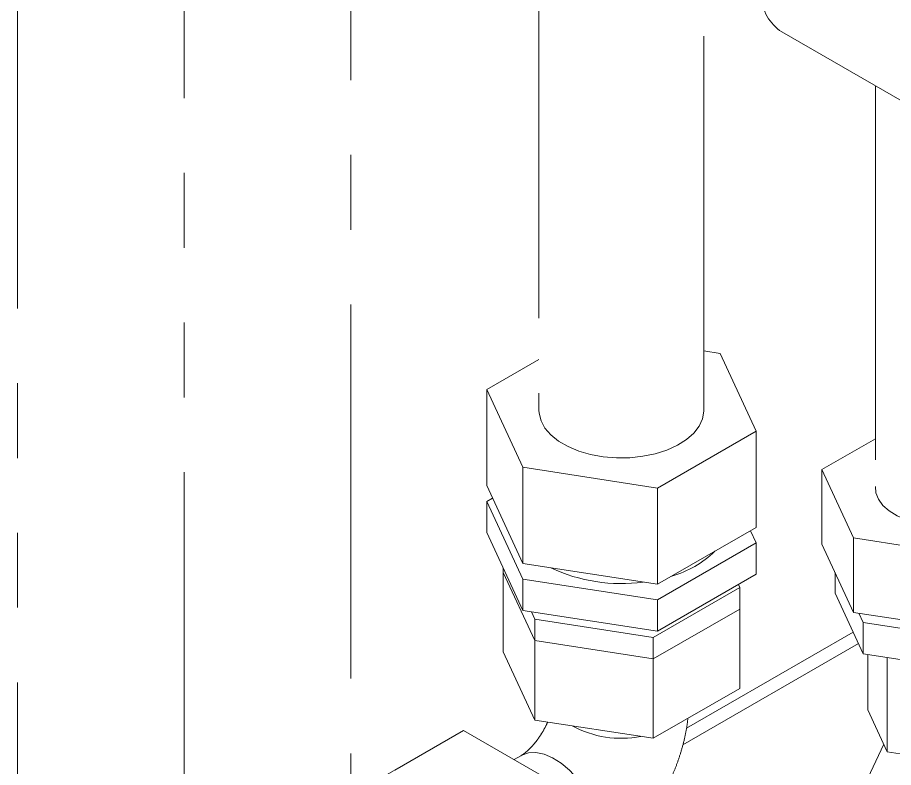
# Paper-space layout 'Blatt1' of a CAD drawing. Header units: millimetres. Extents: x 0 to 1189, y 0 to 841.
# Drawn here: x 853.84 to 868.72, y 156.66 to 169.39 of the extents above; entities that cross this region are included whole.
import ezdxf

# ---------------------------------------------------------------- set-up
doc = ezdxf.new("R2010")
doc.units = ezdxf.units.MM
doc.linetypes.add('PHANTOM', pattern=[12.7, 6.35, -1.27, 1.27, -1.27, 1.27, -1.27])

psp = doc.layouts.new('Blatt1')

# ---------------------------------------------------------------- linework, layer by layer
at = {"color": 7, "linetype": 'PHANTOM', "lineweight": 18}
for p, q in [((856.673, 155.321), (856.673, 178.85)), ((853.845, 151.752), (853.845, 177.876)), ((859.502, 177.217), (859.502, 156.181)), ((862.698, 170.634), (862.698, 162.722)), ((865.498, 162.722), (865.498, 170.18)), ((869.65, 167.513), (866.822, 169.146)), ((868.41, 168.229), (868.41, 161.383)), ((861.811, 163.076), (862.698, 163.587)), ((865.498, 163.731), (865.772, 163.688)), ((865.772, 163.688), (866.384, 162.368)), ((862.424, 161.756), (861.811, 163.076)), ((861.811, 161.443), (861.811, 163.076)), ((866.384, 162.368), (864.711, 161.402)), ((866.384, 162.368), (866.384, 160.735)), ((867.501, 161.716), (868.41, 162.24)), ((864.711, 161.402), (862.424, 161.756)), ((862.424, 161.756), (862.424, 160.123)), ((868.039, 160.557), (867.501, 161.716)), ((867.501, 161.716), (867.501, 160.45)), ((862.424, 160.123), (861.811, 161.443)), ((864.711, 161.402), (864.711, 159.769)), ((861.909, 161.233), (861.811, 161.177)), ((861.811, 161.177), (862.424, 159.857)), ((861.811, 160.646), (861.811, 161.177)), ((862.424, 159.326), (861.811, 160.646)), ((866.384, 160.735), (864.711, 159.769)), ((866.384, 160.47), (866.287, 160.679)), ((864.711, 159.504), (866.384, 160.47)), ((866.384, 159.939), (866.384, 160.47)), ((870.047, 160.246), (868.039, 160.557)), ((868.039, 159.291), (868.039, 160.557)), ((868.039, 159.291), (867.501, 160.45)), ((862.09, 158.623), (862.09, 160.046)), ((864.711, 159.769), (862.424, 160.123)), ((862.628, 158.812), (862.09, 159.97)), ((862.09, 158.623), (862.09, 159.97)), ((866.384, 159.939), (864.711, 158.973)), ((867.724, 159.619), (867.724, 159.969)), ((862.424, 159.857), (864.711, 159.504)), ((862.424, 159.326), (862.424, 159.857)), ((866.083, 159.765), (866.106, 159.717)), ((866.106, 159.717), (864.636, 158.868)), ((866.106, 158.002), (866.106, 159.717)), ((868.202, 158.589), (867.724, 159.619)), ((864.711, 158.973), (864.711, 159.504)), ((864.711, 158.973), (862.424, 159.326)), ((862.628, 159.179), (862.57, 159.304)), ((866.106, 159.349), (864.636, 158.501)), ((866.106, 159.349), (866.106, 158.002)), ((870.047, 158.98), (868.039, 159.291)), ((868.202, 159.12), (868.13, 159.277)), ((862.628, 157.464), (862.628, 159.179)), ((864.636, 158.868), (862.628, 159.179)), ((869.987, 158.844), (868.202, 159.12)), ((868.202, 159.12), (868.202, 158.589)), ((864.636, 157.154), (864.636, 158.868)), ((865.203, 157.324), (868.032, 158.957)), ((862.628, 157.464), (862.628, 158.812)), ((864.636, 158.501), (862.628, 158.812)), ((865.14, 157.042), (868.121, 158.764)), ((862.628, 157.464), (862.09, 158.623)), ((869.987, 158.313), (868.202, 158.589)), ((868.282, 158.577), (868.282, 157.635)), ((864.636, 157.154), (864.636, 158.501)), ((868.611, 156.926), (868.611, 158.526)), ((866.106, 158.002), (864.636, 157.154)), ((868.611, 156.926), (868.282, 157.635)), ((864.636, 157.154), (862.628, 157.464)), ((861.418, 157.288), (860.04, 156.492)), ((861.418, 157.288), (860.252, 156.614)), ((861.418, 157.288), (862.888, 156.439)), ((868.55, 157.057), (868.282, 156.479)), ((869.838, 156.737), (868.611, 156.926)), ((862.392, 156.859), (862.276, 156.793))]:
    psp.add_line(p, q, dxfattribs=at)
at = {"color": 7, "linetype": 'PHANTOM', "lineweight": 18, "flags": 128}
for points in [[(865.498, 162.722), (865.498, 162.706), (865.475, 162.576), (865.417, 162.451), (865.324, 162.332), (865.2, 162.224), (865.047, 162.128), (864.87, 162.048), (864.672, 161.985), (864.46, 161.941), (864.239, 161.918), (864.013, 161.915), (863.79, 161.934), (863.575, 161.972), (863.374, 162.03), (863.191, 162.106), (863.031, 162.198), (862.9, 162.304), (862.799, 162.42), (862.732, 162.544), (862.7, 162.673), (862.698, 162.722)], [(870.287, 161.854), (870.31, 161.84), (870.431, 161.751), (870.524, 161.65), (870.583, 161.542), (870.608, 161.429), (870.598, 161.315), (870.552, 161.204), (870.474, 161.1), (870.364, 161.005), (870.226, 160.924), (870.066, 160.857), (869.888, 160.809), (869.697, 160.779), (869.501, 160.77), (869.304, 160.781), (869.115, 160.812), (868.938, 160.862), (868.779, 160.93), (868.644, 161.013), (868.536, 161.108), (868.46, 161.213), (868.418, 161.324), (868.41, 161.427)]]:
    psp.add_lwpolyline(points, dxfattribs=at)
at = {"color": 8, "linetype": 'PHANTOM', "lineweight": 18, "flags": 128}
psp.add_lwpolyline([(862.392, 156.859), (862.405, 156.866), (862.519, 156.905), (862.647, 156.911), (862.786, 156.883), (862.93, 156.822), (863.076, 156.731), (863.218, 156.611), (863.352, 156.468), (863.474, 156.305), (863.579, 156.127), (863.665, 155.942), (863.728, 155.754), (863.767, 155.569), (863.78, 155.394)], dxfattribs=at)
at = {"color": 7, "linetype": 'PHANTOM', "lineweight": 18}
for centre, radius, start, end in [((867.236, 169.793), 0.768, 182.6055, 237.3945), ((864.5, 161.536), 1.689, 285.5987, 314.3959), ((864.088, 162.549), 2.768, 244.5279, 277.886)]:
    psp.add_arc(centre, radius, start, end, dxfattribs=at)
at = {"color": 8, "linetype": 'PHANTOM', "lineweight": 18}
psp.add_arc((864.094, 158.892), 1.738, 241.4353, 280.9786, dxfattribs=at)
at = {"color": 7, "linetype": 'PHANTOM', "lineweight": 18}
for points, knots in [([(864.763, 156.133), (864.812, 156.224), (864.882, 156.351), (864.97, 156.544), (865.037, 156.709), (865.105, 156.908), (865.163, 157.118), (865.205, 157.316), (865.22, 157.442), (865.226, 157.495)], [0, 0, 0, 0, 0.210367, 0.293502, 0.431601, 0.574305, 0.727159, 0.886658, 1, 1, 1, 1]), ([(862.846, 157.431), (862.843, 157.424), (862.822, 157.375), (862.794, 157.326), (862.771, 157.283)], [0, 0, 0, 0, 0.12999, 1, 1, 1, 1]), ([(862.771, 157.283), (862.745, 157.241), (862.71, 157.183), (862.653, 157.106), (862.605, 157.047), (862.548, 156.985), (862.492, 156.933), (862.442, 156.892), (862.408, 156.868), (862.396, 156.862), (862.393, 156.86)], [0, 0, 0, 0, 0.1973265, 0.2755062, 0.4035292, 0.5334157, 0.66914, 0.8070915, 0.9467401, 1, 1, 1, 1])]:
    psp.add_open_spline(points, degree=3, knots=knots, dxfattribs=at)

doc.saveas('drawing.dxf')
